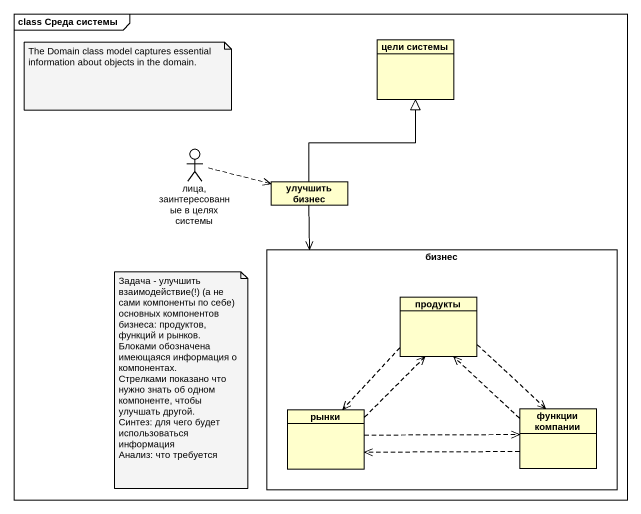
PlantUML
@startuml
mainframe class Среда системы
allowmixing
hide circle
hide empty members
class "цели системы" as цели_системы
actor "лица, заинтересованные в целях системы" as лица_заинтересованные_в
class "улучшить бизнес" as улучшить_бизнес
rectangle бизнес {
  class продукты
  class рынки
  class "функции компании" as функции_компании
}
лица_заинтересованные_в .right.> улучшить_бизнес
улучшить_бизнес -up-|> цели_системы
улучшить_бизнес --> бизнес
продукты ..> рынки
продукты ..> функции_компании
рынки .up.> продукты
рынки .right.> функции_компании
функции_компании .up.> продукты
функции_компании .left.> рынки
note as N1
  The Domain class model captures essential information about objects in the domain.
end note
note as N2
  Задача - улучшить взаимодействие(!) (а не сами компоненты по себе) основных компонентов бизнеса: продуктов, функций и рынков.
  Блоками обозначена имеющаяся информация о компонентах.
  Стрелками показано что нужно знать об одном компоненте, чтобы улучшать другой.
  Синтез: для чего будет использоваться информация
  Анализ: что требуется
end note
@enduml
